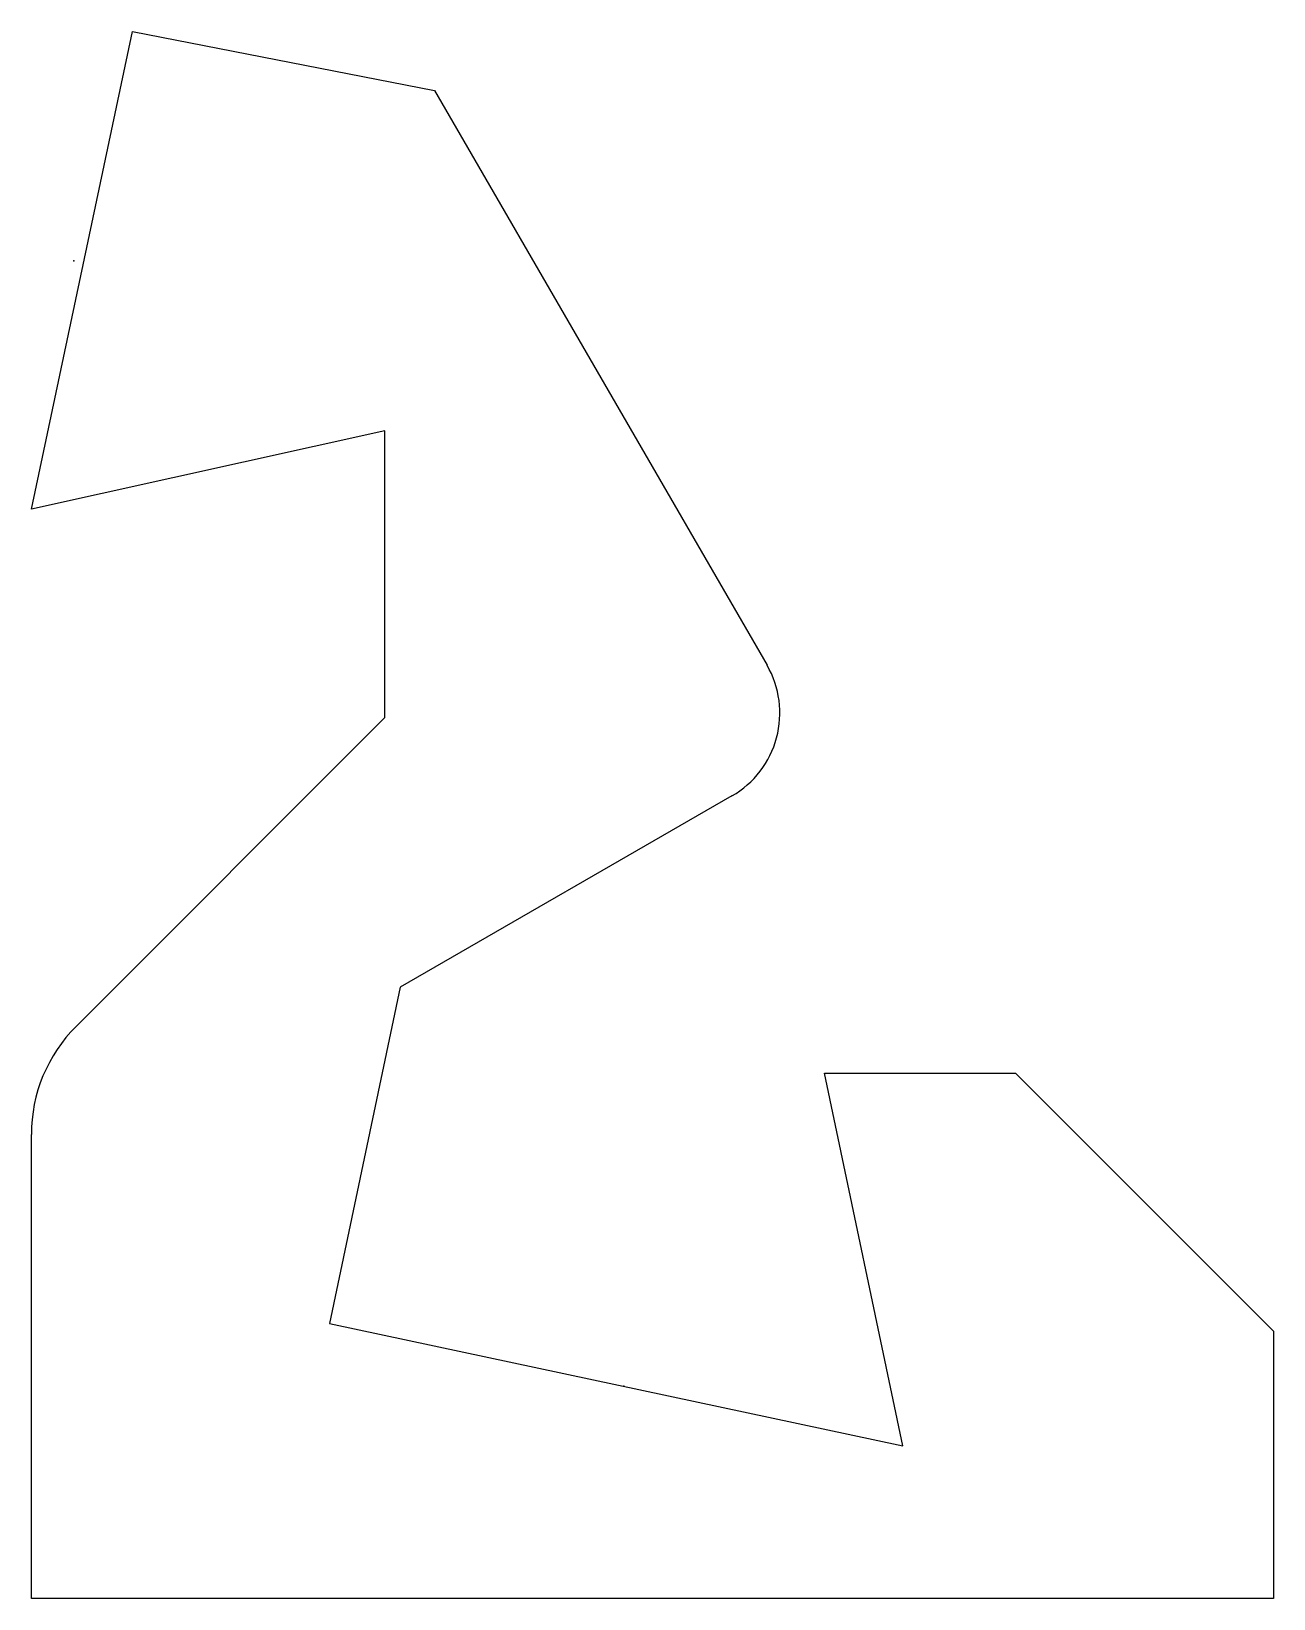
# Model space of a CAD drawing. Extents: x -2.2 to 62.8, y -70 to 12.
import ezdxf

# ---------------------------------------------------------------- set-up
doc = ezdxf.new("R2010")
doc.units = 0
doc.header["$MEASUREMENT"] = 0
doc.layers.get('0').update_dxf_attribs({"color": 5, "linetype": 'CONTINUOUS'})

msp = doc.modelspace()

# ---------------------------------------------------------------- linework, layer by layer
at = {"linetype": 'Continuous'}
for p, q in [((-2.23, -13), (3.07, 12)), ((3.07, 12), (18.87, 8.9)), ((18.87, 8.9), (36.2617, -21.16404)), ((16.27, -8.9), (-2.23, -13)), ((16.27, -23.9), (16.27, -8.9)), ((0.11315, -40.05685), (16.27, -23.9)), ((34.42944, -28.00032), (17.07, -38)), ((17.07, -38), (13.37, -55.6)), ((43.37, -62), (39.27, -42.5)), ((39.27, -42.5), (49.27, -42.5)), ((49.27, -42.5), (62.77, -56)), ((-2.23, -70), (-2.23, -45.71371)), ((13.37, -55.6), (43.37, -62)), ((62.77, -56), (62.77, -70)), ((62.77, -70), (-2.23, -70))]:
    msp.add_line(p, q, dxfattribs=at)
for centre, radius, start, end in [((31.93371, -23.66774), 5, 299.94352, 30.04889), ((5.77, -45.71371), 8, 135.00001, 180)]:
    msp.add_arc(centre, radius, start, end, dxfattribs=at)
for p in [(0, 0), (28.77, -58.89)]:
    msp.add_point(p, dxfattribs=at)

doc.saveas('drawing.dxf')
